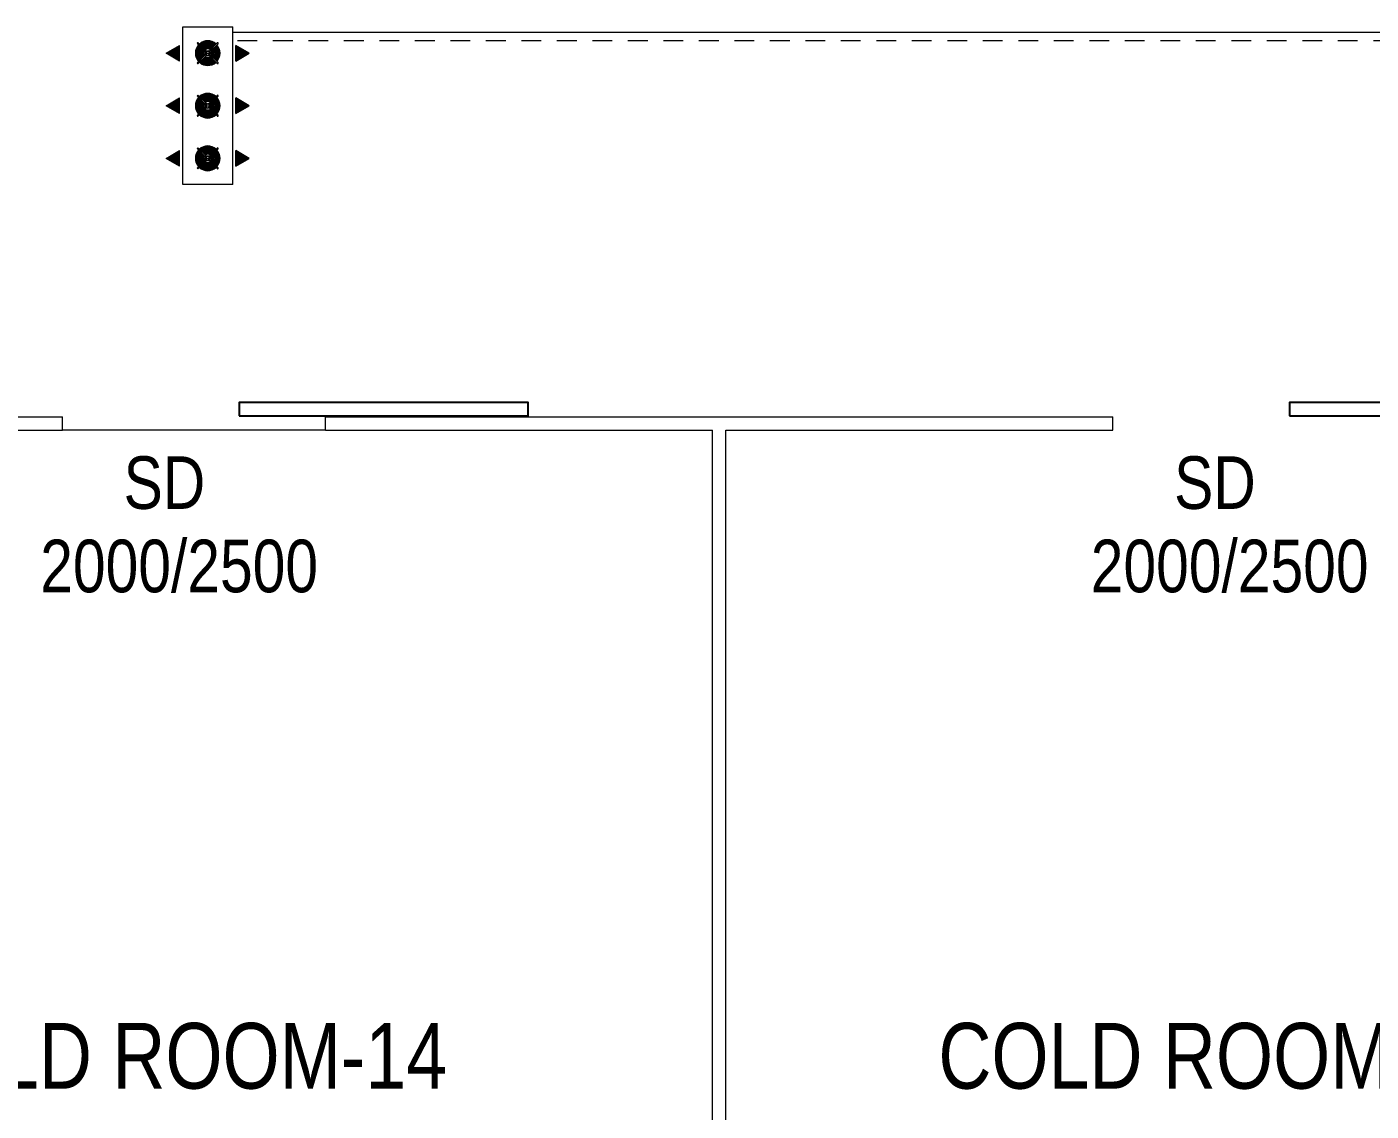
# Model space of a CAD drawing. Header units: millimetres. Extents: x 3417.1 to 3507.1, y 1298.2 to 1329.8.
# Drawn here: x 3467.01 to 3477.23, y 1305.98 to 1314.22 of the extents above; entities that cross this region are included whole.
import ezdxf

# ---------------------------------------------------------------- set-up
doc = ezdxf.new("R2010")
doc.units = ezdxf.units.MM
doc.linetypes.add('JIS_02_0.7', pattern=[1.35, 0.75, -0.6])
for name, color, linetype, lineweight in [('Contour', 7, 'Continuous', 9), ('Froid', 6, 'Continuous', 9), ('P.A.C', 112, 'Continuous', 13)]:
    doc.layers.add(name, color=color, linetype=linetype, lineweight=lineweight)
doc.layers.add('Porte', color=8, linetype='Continuous')
doc.layers.add('Text01', color=42, linetype='Continuous')
doc.styles.get("Standard").update_dxf_attribs({"font": 'arial.ttf'})

# ---------------------------------------------------------------- blocks, each defined once
blk = doc.blocks.new('GTEW')
at = {"layer": 'Froid'}
for points in [[(3468.167, 1313.963), (3468.167, 1314.082), (3468.066, 1314.023)], [(3468.595, 1313.963), (3468.595, 1314.082), (3468.696, 1314.023)], [(3468.167, 1313.563), (3468.167, 1313.682), (3468.066, 1313.623)], [(3468.595, 1313.563), (3468.595, 1313.682), (3468.696, 1313.623)], [(3468.167, 1313.163), (3468.167, 1313.282), (3468.066, 1313.223)], [(3468.595, 1313.163), (3468.595, 1313.282), (3468.696, 1313.223)]]:
    blk.add_hatch(color=256, dxfattribs=at).paths.add_polyline_path(points)
blk.add_line((3469.276, 1311.156), (3467.276, 1311.156))
at = {"layer": 'Contour'}
for p, q in [((3461.286, 1311.256), (3467.276, 1311.256)), ((3467.276, 1311.156), (3467.276, 1311.256)), ((3469.276, 1311.256), (3475.266, 1311.256)), ((3469.276, 1311.156), (3469.276, 1311.256)), ((3475.266, 1311.156), (3475.266, 1311.256)), ((3464.331, 1311.156), (3467.276, 1311.156)), ((3469.276, 1311.156), (3472.221, 1311.156)), ((3472.221, 1301.356), (3472.221, 1311.156)), ((3472.321, 1311.156), (3475.266, 1311.156)), ((3472.321, 1301.356), (3472.321, 1311.156))]:
    blk.add_line(p, q, dxfattribs=at)
at = {"layer": 'Froid'}
for p, q in [((3468.192, 1313.023), (3468.192, 1314.223)), ((3468.192, 1314.223), (3468.571, 1314.223)), ((3468.571, 1313.023), (3468.571, 1314.223)), ((3504.397, 1314.18), (3468.571, 1314.18)), ((3468.066, 1314.023), (3468.167, 1314.082)), ((3468.167, 1313.963), (3468.066, 1314.023)), ((3468.167, 1313.963), (3468.167, 1314.082)), ((3468.595, 1313.963), (3468.595, 1314.082)), ((3468.696, 1314.023), (3468.595, 1314.082)), ((3468.595, 1313.963), (3468.696, 1314.023)), ((3468.066, 1313.623), (3468.167, 1313.682)), ((3468.167, 1313.563), (3468.167, 1313.682)), ((3468.595, 1313.563), (3468.595, 1313.682)), ((3468.696, 1313.623), (3468.595, 1313.682)), ((3468.167, 1313.563), (3468.066, 1313.623)), ((3468.595, 1313.563), (3468.696, 1313.623)), ((3468.066, 1313.223), (3468.167, 1313.282)), ((3468.167, 1313.163), (3468.167, 1313.282)), ((3468.595, 1313.163), (3468.595, 1313.282)), ((3468.696, 1313.223), (3468.595, 1313.282)), ((3468.167, 1313.163), (3468.066, 1313.223)), ((3468.595, 1313.163), (3468.696, 1313.223)), ((3468.571, 1313.023), (3468.192, 1313.023))]:
    blk.add_line(p, q, dxfattribs=at)
at = {"layer": 'Froid', "linetype": 'JIS_02_0.7', "ltscale": 0.2}
blk.add_line((3504.397, 1314.117), (3468.571, 1314.117), dxfattribs=at)
at = {"layer": 'P.A.C'}
for p, q in [((3468.365, 1314.033), (3468.303, 1314.095)), ((3468.371, 1314.039), (3468.309, 1314.101)), ((3468.391, 1314.039), (3468.453, 1314.101)), ((3468.398, 1314.033), (3468.459, 1314.095)), ((3468.365, 1314.012), (3468.303, 1313.951)), ((3468.371, 1314.006), (3468.309, 1313.945)), ((3468.372, 1314.032), (3468.363, 1314.023)), ((3468.372, 1314.013), (3468.363, 1314.023)), ((3468.363, 1314.023), (3468.4, 1314.023)), ((3468.372, 1314.032), (3468.381, 1314.041)), ((3468.372, 1314.013), (3468.381, 1314.004)), ((3468.39, 1314.032), (3468.381, 1314.041)), ((3468.39, 1314.013), (3468.381, 1314.004)), ((3468.39, 1314.032), (3468.4, 1314.023)), ((3468.39, 1314.013), (3468.4, 1314.023)), ((3468.391, 1314.006), (3468.453, 1313.945)), ((3468.398, 1314.012), (3468.459, 1313.951)), ((3468.365, 1313.633), (3468.303, 1313.695)), ((3468.371, 1313.639), (3468.309, 1313.701)), ((3468.391, 1313.639), (3468.453, 1313.701)), ((3468.398, 1313.633), (3468.459, 1313.695)), ((3468.365, 1313.612), (3468.303, 1313.551)), ((3468.371, 1313.606), (3468.309, 1313.545)), ((3468.372, 1313.632), (3468.363, 1313.623)), ((3468.372, 1313.613), (3468.363, 1313.623)), ((3468.363, 1313.623), (3468.4, 1313.623)), ((3468.372, 1313.632), (3468.381, 1313.641)), ((3468.372, 1313.613), (3468.381, 1313.604)), ((3468.39, 1313.632), (3468.381, 1313.641)), ((3468.39, 1313.613), (3468.381, 1313.604)), ((3468.39, 1313.632), (3468.4, 1313.623)), ((3468.39, 1313.613), (3468.4, 1313.623)), ((3468.391, 1313.606), (3468.453, 1313.545)), ((3468.398, 1313.612), (3468.459, 1313.551)), ((3468.365, 1313.233), (3468.303, 1313.295)), ((3468.371, 1313.239), (3468.309, 1313.301)), ((3468.391, 1313.239), (3468.453, 1313.301)), ((3468.398, 1313.233), (3468.459, 1313.295)), ((3468.365, 1313.212), (3468.303, 1313.151)), ((3468.371, 1313.206), (3468.309, 1313.145)), ((3468.372, 1313.232), (3468.363, 1313.223)), ((3468.372, 1313.213), (3468.363, 1313.223)), ((3468.363, 1313.223), (3468.4, 1313.223)), ((3468.372, 1313.232), (3468.381, 1313.241)), ((3468.372, 1313.213), (3468.381, 1313.204)), ((3468.39, 1313.232), (3468.381, 1313.241)), ((3468.39, 1313.213), (3468.381, 1313.204)), ((3468.39, 1313.232), (3468.4, 1313.223)), ((3468.39, 1313.213), (3468.4, 1313.223)), ((3468.391, 1313.206), (3468.453, 1313.145)), ((3468.398, 1313.212), (3468.459, 1313.151))]:
    blk.add_line(p, q, dxfattribs=at)
for centre, radius in [((3468.306, 1314.098), 0.00189), ((3468.456, 1314.098), 0.00189), ((3468.381, 1314.023), 0.0194), ((3468.306, 1313.948), 0.00189), ((3468.456, 1313.948), 0.00189), ((3468.306, 1313.698), 0.00189), ((3468.456, 1313.698), 0.00189), ((3468.381, 1313.623), 0.0194), ((3468.306, 1313.548), 0.00189), ((3468.456, 1313.548), 0.00189), ((3468.306, 1313.298), 0.00189), ((3468.456, 1313.298), 0.00189), ((3468.381, 1313.223), 0.0194), ((3468.306, 1313.148), 0.00189), ((3468.456, 1313.148), 0.00189)]:
    blk.add_circle(centre, radius, dxfattribs=at)
for centre, start, end in [((3468.306, 1314.098), 45, 225), ((3468.456, 1314.098), 315, 135), ((3468.306, 1313.948), 135, 315), ((3468.456, 1313.948), 225, 45), ((3468.306, 1313.698), 45, 225), ((3468.456, 1313.698), 315, 135), ((3468.306, 1313.548), 135, 315), ((3468.456, 1313.548), 225, 45), ((3468.306, 1313.298), 45, 225), ((3468.456, 1313.298), 315, 135), ((3468.306, 1313.148), 135, 315), ((3468.456, 1313.148), 225, 45)]:
    blk.add_arc(centre, 0.00436, start, end, dxfattribs=at)
at = {"layer": 'P.A.C', "color": 6}
for centre, radius, start, end in [((3468.381, 1314.023), 0.0939, 47.6609, 132.3391), ((3468.381, 1314.023), 0.0877, 47.8494, 132.1506), ((3468.381, 1314.023), 0.0815, 48.0668, 131.9332), ((3468.381, 1314.023), 0.0753, 48.32, 131.68), ((3468.381, 1314.023), 0.0691, 48.6189, 131.3811), ((3468.381, 1314.023), 0.0939, 137.6609, 222.3391), ((3468.381, 1314.023), 0.0877, 137.8494, 222.1506), ((3468.381, 1314.023), 0.0815, 138.0668, 221.9332), ((3468.381, 1314.023), 0.0753, 138.32, 221.68), ((3468.381, 1314.023), 0.0691, 138.6189, 221.3811), ((3468.381, 1314.023), 0.0629, 138.9769, 221.0231), ((3468.381, 1314.023), 0.0567, 139.4136, 220.5864), ((3468.381, 1314.023), 0.0505, 139.9582, 220.0418), ((3468.381, 1314.023), 0.0442, 140.6565, 219.3435), ((3468.381, 1314.023), 0.0629, 48.9769, 131.0231), ((3468.381, 1314.023), 0.038, 141.584, 218.416), ((3468.381, 1314.023), 0.0567, 49.4136, 130.5864), ((3468.381, 1314.023), 0.0505, 49.9582, 130.0418), ((3468.381, 1314.023), 0.0318, 142.8767, 217.1233), ((3468.381, 1314.023), 0.0442, 50.6565, 129.3435), ((3468.381, 1314.023), 0.0442, 230.6565, 309.3435), ((3468.381, 1314.023), 0.038, 51.584, 128.416), ((3468.381, 1314.023), 0.038, 231.584, 308.416), ((3468.381, 1314.023), 0.0318, 52.8767, 127.1233), ((3468.381, 1314.023), 0.0318, 232.8767, 307.1233), ((3468.381, 1314.023), 0.0318, 322.8767, 37.1233), ((3468.381, 1314.023), 0.038, 321.584, 38.416), ((3468.381, 1314.023), 0.0442, 320.6565, 39.3435), ((3468.381, 1314.023), 0.0505, 319.9582, 40.0418), ((3468.381, 1314.023), 0.0567, 319.4136, 40.5864), ((3468.381, 1314.023), 0.0629, 318.9769, 41.0231), ((3468.381, 1314.023), 0.0691, 318.6189, 41.3811), ((3468.381, 1314.023), 0.0753, 318.32, 41.68), ((3468.381, 1314.023), 0.0815, 318.0668, 41.9332), ((3468.381, 1314.023), 0.0877, 317.8494, 42.1506), ((3468.381, 1314.023), 0.0939, 317.6609, 42.3391), ((3468.381, 1314.023), 0.0939, 227.6609, 312.3391), ((3468.381, 1314.023), 0.0877, 227.8494, 312.1506), ((3468.381, 1314.023), 0.0815, 228.0668, 311.9332), ((3468.381, 1314.023), 0.0753, 228.32, 311.68), ((3468.381, 1314.023), 0.0691, 228.6189, 311.3811), ((3468.381, 1314.023), 0.0629, 228.9769, 311.0231), ((3468.381, 1314.023), 0.0567, 229.4136, 310.5864), ((3468.381, 1314.023), 0.0505, 229.9582, 310.0418), ((3468.381, 1313.623), 0.0939, 137.6609, 222.3391), ((3468.381, 1313.623), 0.0877, 137.8494, 222.1506), ((3468.381, 1313.623), 0.0939, 47.6609, 132.3391), ((3468.381, 1313.623), 0.0877, 47.8494, 132.1506), ((3468.381, 1313.623), 0.0815, 48.0668, 131.9332), ((3468.381, 1313.623), 0.0753, 48.32, 131.68), ((3468.381, 1313.623), 0.0691, 48.6189, 131.3811), ((3468.381, 1313.623), 0.0629, 48.9769, 131.0231), ((3468.381, 1313.623), 0.0877, 317.8494, 42.1506), ((3468.381, 1313.623), 0.0939, 317.6609, 42.3391), ((3468.381, 1313.623), 0.0815, 138.0668, 221.9332), ((3468.381, 1313.623), 0.0753, 138.32, 221.68), ((3468.381, 1313.623), 0.0691, 138.6189, 221.3811), ((3468.381, 1313.623), 0.0629, 138.9769, 221.0231), ((3468.381, 1313.623), 0.0567, 139.4136, 220.5864), ((3468.381, 1313.623), 0.0505, 139.9582, 220.0418), ((3468.381, 1313.623), 0.0442, 140.6565, 219.3435), ((3468.381, 1313.623), 0.038, 141.584, 218.416), ((3468.381, 1313.623), 0.0567, 49.4136, 130.5864), ((3468.381, 1313.623), 0.0567, 229.4136, 310.5864), ((3468.381, 1313.623), 0.0505, 49.9582, 130.0418), ((3468.381, 1313.623), 0.0318, 142.8767, 217.1233), ((3468.381, 1313.623), 0.0505, 229.9582, 310.0418), ((3468.381, 1313.623), 0.0442, 50.6565, 129.3435), ((3468.381, 1313.623), 0.0442, 230.6565, 309.3435), ((3468.381, 1313.623), 0.038, 51.584, 128.416), ((3468.381, 1313.623), 0.038, 231.584, 308.416), ((3468.381, 1313.623), 0.0318, 52.8767, 127.1233), ((3468.381, 1313.623), 0.0318, 232.8767, 307.1233), ((3468.381, 1313.623), 0.0318, 322.8767, 37.1233), ((3468.381, 1313.623), 0.038, 321.584, 38.416), ((3468.381, 1313.623), 0.0442, 320.6565, 39.3435), ((3468.381, 1313.623), 0.0505, 319.9582, 40.0418), ((3468.381, 1313.623), 0.0567, 319.4136, 40.5864), ((3468.381, 1313.623), 0.0629, 318.9769, 41.0231), ((3468.381, 1313.623), 0.0691, 318.6189, 41.3811), ((3468.381, 1313.623), 0.0753, 318.32, 41.68), ((3468.381, 1313.623), 0.0815, 318.0668, 41.9332), ((3468.381, 1313.623), 0.0939, 227.6609, 312.3391), ((3468.381, 1313.623), 0.0877, 227.8494, 312.1506), ((3468.381, 1313.623), 0.0815, 228.0668, 311.9332), ((3468.381, 1313.623), 0.0753, 228.32, 311.68), ((3468.381, 1313.623), 0.0691, 228.6189, 311.3811), ((3468.381, 1313.623), 0.0629, 228.9769, 311.0231), ((3468.381, 1313.223), 0.0939, 137.6609, 222.3391), ((3468.381, 1313.223), 0.0877, 137.8494, 222.1506), ((3468.381, 1313.223), 0.0815, 138.0668, 221.9332), ((3468.381, 1313.223), 0.0753, 138.32, 221.68), ((3468.381, 1313.223), 0.0939, 47.6609, 132.3391), ((3468.381, 1313.223), 0.0877, 47.8494, 132.1506), ((3468.381, 1313.223), 0.0815, 48.0668, 131.9332), ((3468.381, 1313.223), 0.0753, 48.32, 131.68), ((3468.381, 1313.223), 0.0691, 48.6189, 131.3811), ((3468.381, 1313.223), 0.0629, 48.9769, 131.0231), ((3468.381, 1313.223), 0.0567, 49.4136, 130.5864), ((3468.381, 1313.223), 0.0505, 49.9582, 130.0418), ((3468.381, 1313.223), 0.0753, 318.32, 41.68), ((3468.381, 1313.223), 0.0815, 318.0668, 41.9332), ((3468.381, 1313.223), 0.0877, 317.8494, 42.1506), ((3468.381, 1313.223), 0.0939, 317.6609, 42.3391), ((3468.381, 1313.223), 0.0691, 138.6189, 221.3811), ((3468.381, 1313.223), 0.0629, 138.9769, 221.0231), ((3468.381, 1313.223), 0.0567, 139.4136, 220.5864), ((3468.381, 1313.223), 0.0505, 139.9582, 220.0418), ((3468.381, 1313.223), 0.0691, 228.6189, 311.3811), ((3468.381, 1313.223), 0.0442, 140.6565, 219.3435), ((3468.381, 1313.223), 0.0629, 228.9769, 311.0231), ((3468.381, 1313.223), 0.038, 141.584, 218.416), ((3468.381, 1313.223), 0.0567, 229.4136, 310.5864), ((3468.381, 1313.223), 0.0318, 142.8767, 217.1233), ((3468.381, 1313.223), 0.0505, 229.9582, 310.0418), ((3468.381, 1313.223), 0.0442, 50.6565, 129.3435), ((3468.381, 1313.223), 0.0442, 230.6565, 309.3435), ((3468.381, 1313.223), 0.038, 51.584, 128.416), ((3468.381, 1313.223), 0.038, 231.584, 308.416), ((3468.381, 1313.223), 0.0318, 52.8767, 127.1233), ((3468.381, 1313.223), 0.0318, 232.8767, 307.1233), ((3468.381, 1313.223), 0.0318, 322.8767, 37.1233), ((3468.381, 1313.223), 0.038, 321.584, 38.416), ((3468.381, 1313.223), 0.0442, 320.6565, 39.3435), ((3468.381, 1313.223), 0.0505, 319.9582, 40.0418), ((3468.381, 1313.223), 0.0567, 319.4136, 40.5864), ((3468.381, 1313.223), 0.0629, 318.9769, 41.0231), ((3468.381, 1313.223), 0.0691, 318.6189, 41.3811), ((3468.381, 1313.223), 0.0939, 227.6609, 312.3391), ((3468.381, 1313.223), 0.0877, 227.8494, 312.1506), ((3468.381, 1313.223), 0.0815, 228.0668, 311.9332), ((3468.381, 1313.223), 0.0753, 228.32, 311.68)]:
    blk.add_arc(centre, radius, start, end, dxfattribs=at)
at = {"layer": 'Porte'}
for points in [[(3468.619, 1311.266), (3470.819, 1311.266), (3470.819, 1311.366), (3468.619, 1311.366)], [(3476.609, 1311.266), (3478.809, 1311.266), (3478.809, 1311.366), (3476.609, 1311.366)]]:
    blk.add_lwpolyline(points, close=True, dxfattribs=at)
at = {"layer": 'Text01', "width": 0.8}
for s, height, p in [('SD', 0.4, (3467.741, 1310.557)), ('SD', 0.4, (3475.731, 1310.557)), ('2000/2500', 0.4, (3467.107, 1309.923)), ('2000/2500', 0.4, (3475.097, 1309.923)), ('COLD ROOM-14', 0.5, (3465.948, 1306.148)), ('COLD ROOM-13', 0.5, (3473.938, 1306.148))]:
    blk.add_text(s, height=height, dxfattribs=at).set_placement(p)

msp = doc.modelspace()

# ---------------------------------------------------------------- block references
at = {"layer": 'Froid'}
msp.add_blockref('GTEW', (0, 0), dxfattribs=at)

doc.saveas('drawing.dxf')
